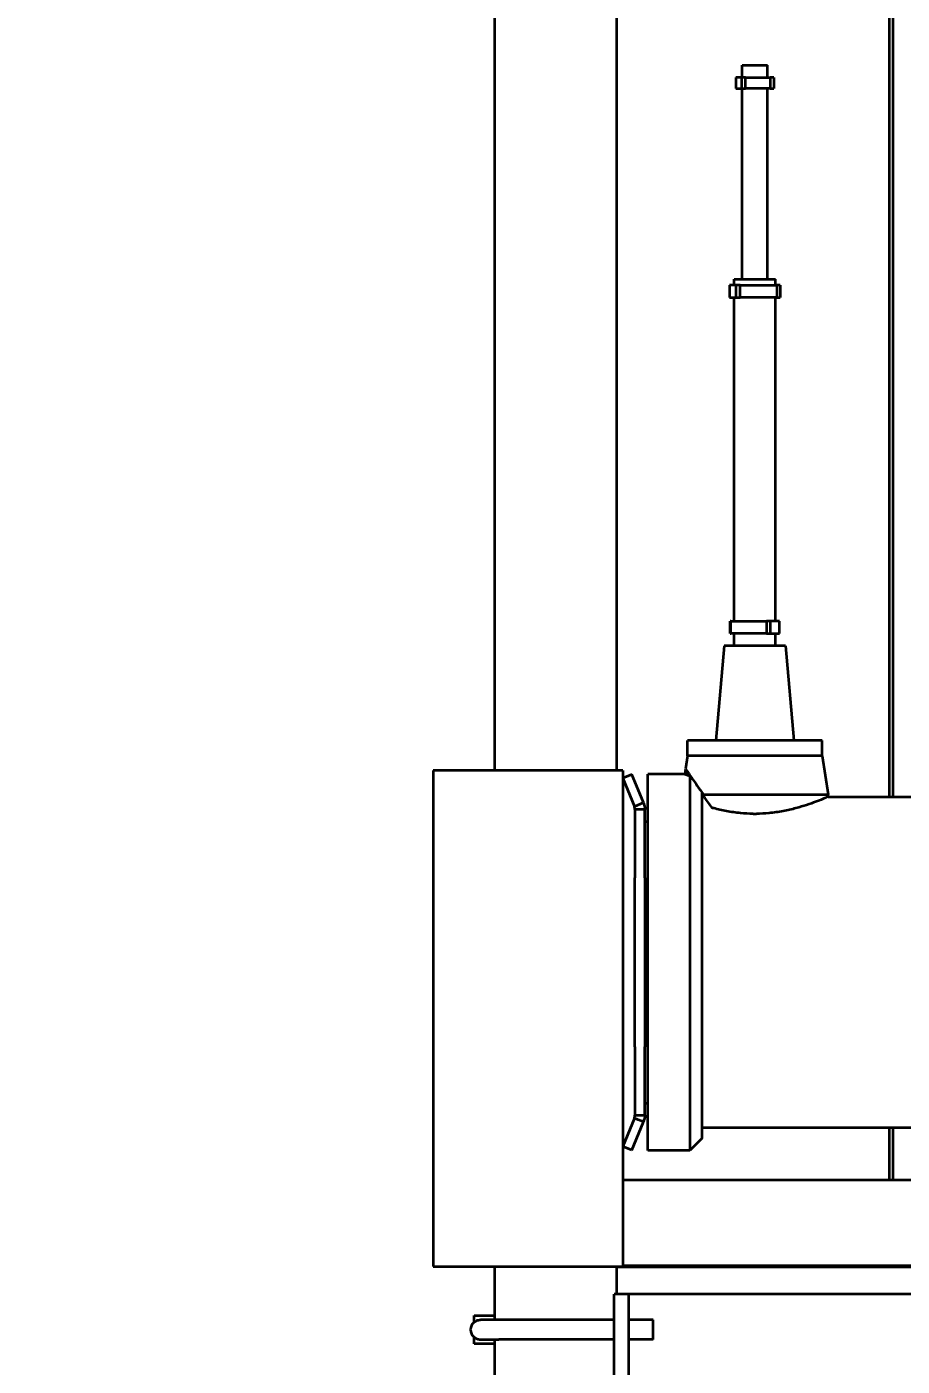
# Model space of a CAD drawing. Header units: millimetres. Extents: x 0 to 42050, y 0 to 29700.
# Drawn here: x 4381 to 5097, y 20482 to 21578 of the extents above; entities that cross this region are included whole.
import ezdxf

# ---------------------------------------------------------------- set-up
doc = ezdxf.new("R2010")
doc.units = ezdxf.units.MM
doc.header["$LTSCALE"] = 50
doc.layers.add('Dimension', color=7, linetype='Continuous', lineweight=18)
doc.layers.add('Visible', color=7, linetype='Continuous', lineweight=35)
doc.styles.add('Title', font='arial.ttf')
doc.dimstyles.new('Default - Method 2b', dxfattribs={"dimscale": 50, "dimtxt": 3, "dimasz": 2.5, "dimexe": 3, "dimexo": 0.5, "dimgap": 0.7, "dimtad": 0, "dimtoh": 1, "dimdec": 1, "dimrnd": 1e-08, "dimtxsty": 'Title', "dimcen": 0.09, "dimdle": 10, "dimclrd": 256, "dimclre": 256, "dimclrt": 7, "dimadec": 0, "dimazin": 2, "dimtfac": 0.833333, "dimtdec": 1, "dimtmove": 0, "dimatfit": 3, "dimfxl": 1, "dimtolj": 1, "dimlwd": -1, "dimlwe": -1, "dimarcsym": 0})

# ---------------------------------------------------------------- blocks, each defined once
blk = doc.blocks.new('*D29')
at = {"layer": 'Defpoints', "color": 0, "transparency": 16777216}
for p in [(4763.2, 26447.8), (2496.9, 19936.3), (3496.9, 19936.3)]:
    blk.add_point(p, dxfattribs=at)
at = {"layer": 'Dimension', "transparency": 16777216}
for p, q in [((4738.2, 26447.8), (2346.9, 26447.8)), ((2496.9, 26322.8), (2496.9, 23437)), ((2496.9, 20061.3), (2496.9, 22947.1)), ((3471.9, 19936.3), (2346.9, 19936.3))]:
    blk.add_line(p, q, dxfattribs=at)
for points in [[(2476, 26322.8), (2517.7, 26322.8), (2496.9, 26447.8)], [(2476, 20061.3), (2517.7, 20061.3), (2496.9, 19936.3)]]:
    blk.add_solid(points, dxfattribs=at)
at = {"layer": 'Dimension', "color": 7, "transparency": 16777216, "insert": (2573.5, 22982.1), "char_height": 150, "attachment_point": 7, "rotation": 90, "style": 'Title'}
blk.add_mtext('\\A1;6511', dxfattribs=at)

msp = doc.modelspace()

# ---------------------------------------------------------------- linework, layer by layer
at = {"layer": 'Visible'}
for p, q in [((4763.23, 26329.34), (4763.23, 20969.89)), ((4863.23, 26329.34), (4863.23, 20969.89)), ((4965.88, 21546.89), (4986.58, 21546.89)), ((4965.88, 21536.89), (4965.88, 21546.89)), ((4986.58, 21536.89), (4986.58, 21546.89)), ((4965.41, 21536.89), (4960.66, 21536.89)), ((4960.66, 21536.89), (4960.66, 21527.89)), ((4968.5, 21536.89), (4965.41, 21536.89)), ((4965.41, 21536.89), (4965.41, 21527.89)), ((4968.5, 21536.89), (4988.88, 21536.89)), ((4968.5, 21527.89), (4968.5, 21536.89)), ((4991.81, 21536.89), (4988.88, 21536.89)), ((4988.88, 21536.89), (4988.88, 21527.89)), ((4991.81, 21536.89), (4991.81, 21527.89)), ((4960.66, 21527.89), (4965.41, 21527.89)), ((4965.41, 21527.89), (4968.5, 21527.89)), ((4965.88, 21371.89), (4965.88, 21527.89)), ((4988.88, 21527.89), (4968.5, 21527.89)), ((4986.58, 21371.89), (4986.58, 21527.89)), ((4988.88, 21527.89), (4991.81, 21527.89)), ((4959.3, 21371.89), (4993.17, 21371.89)), ((4959.3, 21366.89), (4959.3, 21371.89)), ((4993.17, 21366.89), (4993.17, 21371.89)), ((4960.72, 21366.89), (4955.52, 21366.89)), ((4955.52, 21366.89), (4955.52, 21356.89)), ((4964.31, 21366.89), (4960.72, 21366.89)), ((4960.72, 21366.89), (4960.72, 21356.89)), ((4964.31, 21356.89), (4964.31, 21366.89)), ((4964.31, 21366.89), (4994.23, 21366.89)), ((4996.95, 21366.89), (4994.23, 21366.89)), ((4994.23, 21366.89), (4994.23, 21356.89)), ((4996.95, 21366.89), (4996.95, 21356.89)), ((4955.52, 21356.89), (4960.72, 21356.89)), ((4959.3, 21091.89), (4959.3, 21356.89)), ((4960.72, 21356.89), (4964.31, 21356.89)), ((4994.23, 21356.89), (4964.31, 21356.89)), ((4993.17, 21091.89), (4993.17, 21356.89)), ((4994.23, 21356.89), (4996.95, 21356.89)), ((4956.73, 21091.89), (4956.16, 21091.89)), ((4956.16, 21081.89), (4956.16, 21091.89)), ((4956.73, 21091.89), (4985.93, 21091.89)), ((4956.73, 21081.89), (4956.73, 21091.89)), ((4985.93, 21091.89), (4985.93, 21081.89)), ((4989.19, 21091.89), (4985.93, 21091.89)), ((4996.31, 21091.89), (4989.19, 21091.89)), ((4989.19, 21081.89), (4989.19, 21091.89)), ((4996.31, 21081.89), (4996.31, 21091.89)), ((4956.16, 21081.89), (4956.73, 21081.89)), ((4985.93, 21081.89), (4956.73, 21081.89)), ((4959.3, 21071.89), (4959.3, 21081.89)), ((4985.93, 21081.89), (4989.19, 21081.89)), ((4989.19, 21081.89), (4996.31, 21081.89)), ((4993.17, 21071.89), (4993.17, 21081.89)), ((4951.12, 21071.89), (4944.33, 20994.39)), ((5001.35, 21071.89), (4951.12, 21071.89)), ((5001.35, 21071.89), (5008.13, 20994.39)), ((5031.23, 20994.39), (4921.23, 20994.39)), ((4921.23, 20981.89), (4921.23, 20994.39)), ((5031.23, 20981.89), (5031.23, 20994.39)), ((4921.25, 20981.89), (4919.55, 20971.2)), ((5031.23, 20981.89), (4921.23, 20981.89)), ((5031.22, 20981.89), (5036.23, 20950.24)), ((4713.19, 20969.89), (4713.17, 20969.89)), ((4713.17, 20969.89), (4713.17, 20563.89)), ((4868.23, 20969.89), (4713.19, 20969.89)), ((4713.19, 20969.89), (4713.19, 20563.89)), ((4868.23, 20969.89), (4868.23, 20563.89)), ((4875.64, 20966.62), (4868.24, 20963.58)), ((4885.11, 20943.53), (4875.64, 20966.62)), ((4888.73, 20658.89), (4888.73, 20966.89)), ((4918.87, 20966.89), (4888.73, 20966.89)), ((4919.47, 20970.65), (4918.87, 20966.89)), ((4921, 20969.12), (4919.47, 20970.65)), ((4868.24, 20963.58), (4877.71, 20940.5)), ((4923.23, 20965.22), (4923.23, 20658.89)), ((4880.97, 20941.83), (4885.11, 20943.53)), ((4933.23, 20668.89), (4933.23, 20951.42)), ((4933.23, 20948.39), (4934.64, 20948.39)), ((4933.87, 20950.24), (5036.23, 20950.24)), ((4933.87, 20950.24), (4933.87, 20949.43)), ((5036.23, 20948.39), (5036.23, 20950.24)), ((5036.23, 20948.39), (5142.73, 20948.39)), ((4877.71, 20940.5), (4880.97, 20941.83)), ((4881.75, 20937.84), (4878.23, 20937.84)), ((4878.23, 20937.84), (4878.23, 20882.09)), ((4886.23, 20937.84), (4881.75, 20937.84)), ((4886.23, 20882.09), (4886.23, 20937.84)), ((4974.82, 20934.39), (4977.65, 20934.39)), ((4886.23, 20927.89), (4888.73, 20928.56)), ((4878.23, 20743.68), (4878.23, 20882.09)), ((4886.23, 20882.09), (4886.23, 20743.68)), ((4878.23, 20743.68), (4878.23, 20687.94)), ((4886.23, 20687.94), (4886.23, 20743.68)), ((4886.23, 20697.89), (4888.73, 20697.22)), ((4877.71, 20685.28), (4868.24, 20662.19)), ((4875.64, 20659.16), (4885.11, 20682.24)), ((4880.97, 20683.94), (4877.71, 20685.28)), ((4878.23, 20687.94), (4881.75, 20687.94)), ((4885.11, 20682.24), (4880.97, 20683.94)), ((4881.75, 20687.94), (4886.23, 20687.94)), ((5143.41, 20677.49), (4933.23, 20677.49)), ((4875.64, 20659.16), (4868.24, 20662.19)), ((4923.23, 20658.89), (4888.73, 20658.89)), ((4933.23, 20668.89), (4923.23, 20658.89)), ((4868.23, 20634.89), (5548.23, 20634.89)), ((4713.19, 20563.89), (4713.17, 20563.89)), ((4713.19, 20563.89), (4868.23, 20563.89)), ((4763.23, 20563.89), (4763.23, 20520.34)), ((4863.23, 20563.89), (4863.23, 20546.86)), ((4863.23, 20563.79), (5548.23, 20563.79)), ((5548.23, 20564.66), (4868.23, 20564.66)), ((4873.23, 20541.34), (4861.21, 20541.34)), ((4861.21, 20371.34), (4861.21, 20541.34)), ((4863.23, 20546.86), (4863.23, 20541.34)), ((4873.23, 20371.34), (4873.23, 20541.34)), ((5548.23, 20541.34), (4873.23, 20541.34)), ((4746.64, 20523.84), (4763.23, 20523.84)), ((4746.64, 20518.4), (4746.64, 20523.84)), ((4766.76, 20520.34), (4751.89, 20520.34)), ((4861.21, 20520.34), (4766.76, 20520.34)), ((4893.24, 20520.34), (4873.23, 20520.34)), ((4893.24, 20504.34), (4893.24, 20520.34)), ((4746.64, 20500.84), (4746.64, 20506.27)), ((4763.23, 20500.84), (4746.64, 20500.84)), ((4751.89, 20504.34), (4766.76, 20504.34)), ((4763.23, 20504.34), (4763.23, 20409.34)), ((4861.21, 20504.34), (4766.76, 20504.34)), ((4893.24, 20504.34), (4873.23, 20504.34))]:
    msp.add_line(p, q, dxfattribs=at)
at = {"layer": 'Visible', "color": 9, "true_color": 0xc0c0c0}
for p, q in [((5086.32, 20948.39), (5086.32, 25696.34)), ((5089.44, 20948.39), (5089.44, 25696.34)), ((5086.32, 20634.89), (5086.32, 20677.49)), ((5089.44, 20634.89), (5089.44, 20677.49))]:
    msp.add_line(p, q, dxfattribs=at)
at = {"layer": 'Visible'}
msp.add_arc((4751.76, 20512.34), 8, 129.7647, 230.2353, dxfattribs=at)
msp.add_ellipse((4751.97, 20512.5), major_axis=(5.43, 6.15), ratio=0.9901618, start_param=3.5080208, end_param=3.8597809, dxfattribs=at)
for points, knots in [([(4918.87, 20966.89), (4918.87, 20966.89), (4919.21, 20966.75), (4920.64, 20966.2), (4921.72, 20965.78), (4923.18, 20965.24), (4923.21, 20965.23), (4923.23, 20965.22)], [26.6618398, 26.6618398, 26.6618398, 26.6618398, 27.7676203, 27.7676203, 28.8734007, 28.8734007, 28.8944572, 28.8944572, 28.8944572, 28.8944572]), ([(4923.23, 20965.22), (4922.85, 20965.77), (4922.49, 20966.29), (4921.29, 20968.02), (4920.61, 20969.01), (4919.69, 20970.33), (4919.47, 20970.65), (4919.47, 20970.65)], [115.143917, 115.143917, 115.143917, 115.143917, 115.5118251, 115.5118251, 116.4766912, 116.4766912, 117.4415573, 117.4415573, 117.4415573, 117.4415573]), ([(4919.55, 20971.2), (4919.55, 20971.2), (4919.78, 20970.88), (4920.7, 20969.56), (4921.39, 20968.57), (4923.13, 20966.05), (4924.19, 20964.52), (4926.54, 20961.12), (4927.83, 20959.26), (4930.59, 20955.26), (4932.18, 20952.96), (4933.87, 20950.49)], [-38.8603301, -38.8603301, -38.8603301, -38.8603301, -37.894175, -37.894175, -36.9280199, -36.9280199, -35.9618648, -35.9618648, -34.9957097, -34.9957097, -33.9265751, -33.9265751, -33.9265751, -33.9265751]), ([(4941.37, 20939.28), (4939.31, 20942.06), (4937.28, 20944.8), (4934.84, 20948.12), (4934.35, 20948.78), (4933.87, 20949.43)], [2.0094162, 2.0094162, 2.0094162, 2.0094162, 3.067206, 3.067206, 3.3329077, 3.3329077, 3.3329077, 3.3329077]), ([(5036.23, 20948.39), (5036.23, 20948.39), (5035.86, 20948.22), (5034.32, 20947.55), (5033.15, 20947.04), (5030.07, 20945.76), (5028.16, 20944.99), (5023.77, 20943.33), (5021.29, 20942.44), (5016.02, 20940.71), (5013.05, 20939.8), (5006.55, 20938.07), (5003.03, 20937.25), (4995.66, 20935.87), (4991.8, 20935.31), (4984.48, 20934.61), (4981.03, 20934.43), (4977.65, 20934.39)], [-9.1809117, -9.1809117, -9.1809117, -9.1809117, -8.0342046, -8.0342046, -6.8874975, -6.8874975, -5.7407903, -5.7407903, -4.5940832, -4.5940832, -3.4455624, -3.4455624, -2.2970416, -2.2970416, -1.1485208, -1.1485208, -0.1409507, -0.1409507, -0.1409507, -0.1409507]), ([(4974.82, 20934.39), (4971.44, 20934.43), (4967.99, 20934.61), (4960.67, 20935.31), (4956.81, 20935.87), (4949.44, 20937.25), (4945.92, 20938.07), (4942.23, 20939.05), (4941.8, 20939.16), (4941.37, 20939.28)], [0.1409507, 0.1409507, 0.1409507, 0.1409507, 1.1485208, 1.1485208, 2.2970416, 2.2970416, 3.4455624, 3.4455624, 3.6006062, 3.6006062, 3.6006062, 3.6006062]), ([(4746.64, 20518.4), (4746.88, 20518.61), (4747.14, 20518.8), (4747.86, 20519.28), (4748.34, 20519.53), (4749.26, 20519.91), (4749.78, 20520.08), (4750.85, 20520.29), (4751.39, 20520.34), (4751.89, 20520.34)], [0.65129717, 0.65129717, 0.65129717, 0.65129717, 0.74065785, 0.74065785, 0.88932083, 0.88932083, 1.03888425, 1.03888425, 1.18844767, 1.18844767, 1.18844767, 1.18844767]), ([(4746.64, 20506.27), (4746.88, 20506.07), (4747.14, 20505.87), (4747.86, 20505.39), (4748.34, 20505.14), (4748.89, 20504.91), (4748.99, 20504.87), (4749.09, 20504.84)], [0.65129716, 0.65129716, 0.65129716, 0.65129716, 0.74065785, 0.74065785, 0.88932083, 0.88932083, 0.91966602, 0.91966602, 0.91966602, 0.91966602])]:
    msp.add_open_spline(points, degree=3, knots=knots, dxfattribs=at)
for points in [[(4885.11, 20943.53), (4885.85, 20941.73), (4886.23, 20939.79), (4886.23, 20937.84)], [(4878.23, 20937.84), (4878.23, 20938.75), (4878.06, 20939.66), (4877.71, 20940.5)], [(4877.71, 20685.28), (4878.06, 20686.12), (4878.23, 20687.03), (4878.23, 20687.94)], [(4886.23, 20687.94), (4886.23, 20685.99), (4885.85, 20684.04), (4885.11, 20682.24)]]:
    msp.add_open_spline(points, degree=3, dxfattribs=at)
msp.add_rational_spline([(4933.87, 20950.49), (4933.87, 20950.37), (4933.87, 20950.24)], [1.00025485827, 1.00024004567, 1.00022500988], degree=2, dxfattribs=at)

# ---------------------------------------------------------------- dimensions: what is measured, and where the dimension line sits
at = {"layer": 'Dimension'}
dim = msp.add_linear_dim(base=(2496.88, 19936.34), p1=(4763.23, 26447.76), p2=(3496.88, 19936.34), angle=90, dimstyle='Default - Method 2b', override={"dimgap": 0.7, "dimtoh": 0, "dimdec": 0, "dimtol": 0, "dimlim": 0, "dimtp": 0, "dimtm": 0, "dimtdec": 0, "dimtofl": 0, "dimatfit": 1}, dxfattribs=at)
dim.commit()
dim.dimension.update_dxf_attribs({"geometry": '*D29', "text_midpoint": (2496.88, 23192.05), "dimtype": 160})

doc.saveas('drawing.dxf')
